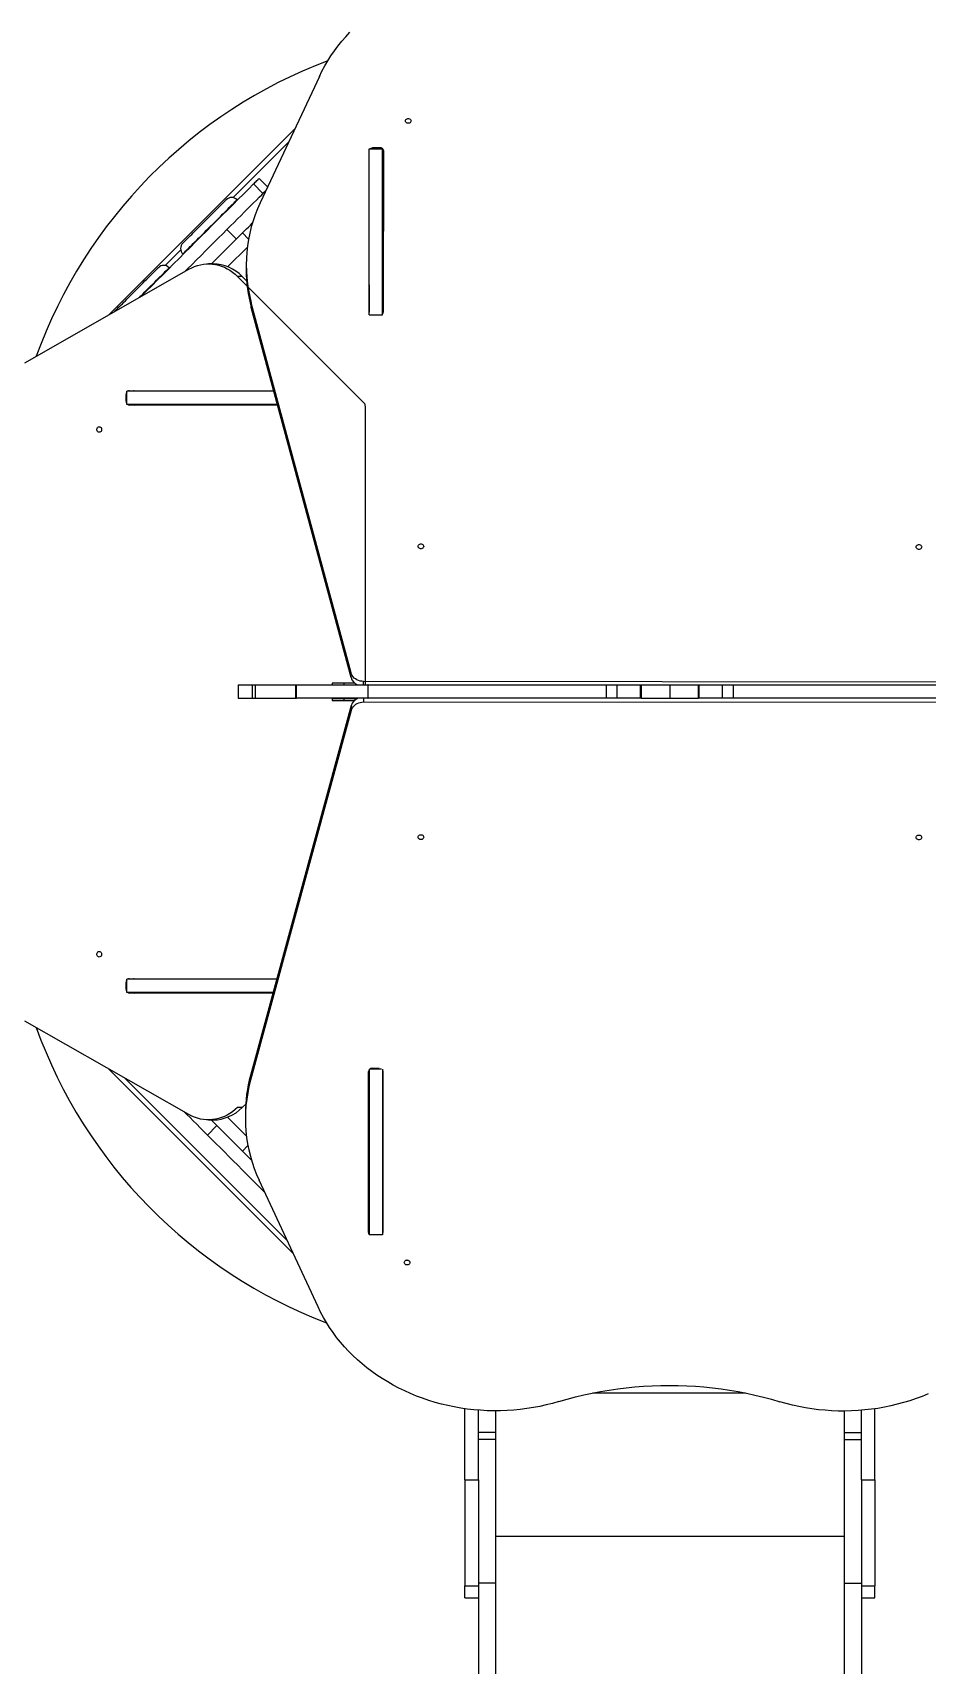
# Model space of a CAD drawing. Header units: millimetres. Extents: x -6006 to 5875, y -6399 to 6717.
# Drawn here: x -2040 to -642, y -1473 to 1081 of the extents above; entities that cross this region are included whole.
import ezdxf

# ---------------------------------------------------------------- set-up
doc = ezdxf.new("R2010")
doc.units = ezdxf.units.MM
for name, color, linetype in [('DIKOM_ОБЪЕКТ', 7, 'Continuous'), ('DIKOM_РАЗМЕР_ЗОНА', 7, 'Continuous'), ('DIKOM_РАЗМЕР_ОБЪЕКТА', 7, 'Continuous')]:
    doc.layers.add(name, color=color, linetype=linetype)
doc.styles.add('style1', font='arial.ttf', dxfattribs={"width": 0.8})
doc.dimstyles.new('1-50', dxfattribs={"dimtxt": 300, "dimasz": 200, "dimexe": 100, "dimexo": 0, "dimgap": 100, "dimtad": 0, "dimdec": 0, "dimtxsty": 'style1', "dimcen": 0, "dimclrd": 7, "dimclre": 7, "dimadec": 1, "dimazin": 2, "dimtfac": 1, "dimtdec": 0, "dimtmove": 1, "dimatfit": 3, "dimfxl": 0, "dimlwd": 25, "dimlwe": 18, "dimarcsym": 0})

# ---------------------------------------------------------------- blocks, each defined once
blk = doc.blocks.new('*D15')
at = {"layer": 'Defpoints', "color": 0, "transparency": 16777216}
for p in [(-4354.5, 4593), (3409.3, 4593), (-1328.6, -3571.9)]:
    blk.add_point(p, dxfattribs=at)
at = {"layer": 'DIKOM_РАЗМЕР_ОБЪЕКТА', "color": 7, "lineweight": 18, "transparency": 16777216}
for p, q in [((3409.3, 4593), (-4454.5, 4593)), ((-1328.6, -3571.9), (-4454.5, -3571.9))]:
    blk.add_line(p, q, dxfattribs=at)
at = {"layer": 'DIKOM_РАЗМЕР_ОБЪЕКТА', "color": 7, "lineweight": 25, "transparency": 16777216}
for p, q in [((-4354.5, 4393), (-4354.5, 968.7)), ((-4354.5, -3371.9), (-4354.5, 52.5))]:
    blk.add_line(p, q, dxfattribs=at)
at = {"layer": 'DIKOM_РАЗМЕР_ОБЪЕКТА', "color": 7, "transparency": 16777216}
for points in [[(-4387.8, 4393), (-4321.1, 4393), (-4354.5, 4593)], [(-4387.8, -3371.9), (-4321.1, -3371.9), (-4354.5, -3571.9)]]:
    blk.add_solid(points, dxfattribs=at)
at = {"layer": 'DIKOM_РАЗМЕР_ОБЪЕКТА', "color": 0, "transparency": 16777216, "insert": (-4354.5, 510.6), "char_height": 300, "attachment_point": 5, "rotation": 90, "style": 'style1'}
blk.add_mtext('8150', dxfattribs=at)
blk = doc.blocks.new('*D16')
at = {"layer": 'Defpoints', "color": 0, "transparency": 16777216}
for p in [(3934.6, 4272.9), (-3710.1, -291), (3934.6, -4791.6)]:
    blk.add_point(p, dxfattribs=at)
at = {"layer": 'DIKOM_РАЗМЕР_ОБЪЕКТА', "color": 7, "lineweight": 18, "transparency": 16777216}
for p, q in [((3934.6, 4272.9), (3934.6, -4891.6)), ((-3710.1, -291), (-3710.1, -4891.6))]:
    blk.add_line(p, q, dxfattribs=at)
at = {"layer": 'DIKOM_РАЗМЕР_ОБЪЕКТА', "color": 7, "lineweight": 25, "transparency": 16777216}
for p, q in [((-3510.1, -4791.6), (-1432.6, -4791.6)), ((3734.6, -4791.6), (-518.7, -4791.6))]:
    blk.add_line(p, q, dxfattribs=at)
at = {"layer": 'DIKOM_РАЗМЕР_ОБЪЕКТА', "color": 7, "transparency": 16777216}
for points in [[(-3510.1, -4758.3), (-3510.1, -4825), (-3710.1, -4791.6)], [(3734.6, -4758.3), (3734.6, -4825), (3934.6, -4791.6)]]:
    blk.add_solid(points, dxfattribs=at)
at = {"layer": 'DIKOM_РАЗМЕР_ОБЪЕКТА', "color": 0, "transparency": 16777216, "insert": (-975.7, -4791.6), "char_height": 300, "attachment_point": 5, "style": 'style1'}
blk.add_mtext('7650', dxfattribs=at)
blk = doc.blocks.new('*D14')
at = {"layer": 'Defpoints', "color": 0, "transparency": 16777216}
for p in [(3463.3, 6716.6), (-5809.5, -5571.9), (-1350.4, -5571.9)]:
    blk.add_point(p, dxfattribs=at)
at = {"layer": 'DIKOM_РАЗМЕР_ЗОНА', "color": 7, "lineweight": 18, "transparency": 16777216}
for p, q in [((3463.3, 6716.6), (-5909.5, 6716.6)), ((-1350.4, -5571.9), (-5909.5, -5571.9))]:
    blk.add_line(p, q, dxfattribs=at)
at = {"layer": 'DIKOM_РАЗМЕР_ЗОНА', "color": 7, "lineweight": 25, "transparency": 16777216}
for p, q in [((-5809.5, 6516.6), (-5809.5, 1149.1)), ((-5809.5, -5371.9), (-5809.5, 69.4))]:
    blk.add_line(p, q, dxfattribs=at)
at = {"layer": 'DIKOM_РАЗМЕР_ЗОНА', "color": 7, "transparency": 16777216}
for points in [[(-5842.8, 6516.6), (-5776.2, 6516.6), (-5809.5, 6716.6)], [(-5842.8, -5371.9), (-5776.2, -5371.9), (-5809.5, -5571.9)]]:
    blk.add_solid(points, dxfattribs=at)
at = {"layer": 'DIKOM_РАЗМЕР_ЗОНА', "color": 0, "transparency": 16777216, "insert": (-5809.5, 609.2), "char_height": 300, "attachment_point": 5, "rotation": 90, "style": 'style1'}
blk.add_mtext('12300', dxfattribs=at)
blk = doc.blocks.new('*D13')
at = {"layer": 'Defpoints', "color": 0, "transparency": 16777216}
for p in [(5874.9, 4901.6), (-5210.1, -1293.8), (5874.9, -6202.3)]:
    blk.add_point(p, dxfattribs=at)
at = {"layer": 'DIKOM_РАЗМЕР_ЗОНА', "color": 7, "lineweight": 18, "transparency": 16777216}
for p, q in [((5874.9, 4901.6), (5874.9, -6302.3)), ((-5210.1, -1293.8), (-5210.1, -6302.3))]:
    blk.add_line(p, q, dxfattribs=at)
at = {"layer": 'DIKOM_РАЗМЕР_ЗОНА', "color": 7, "lineweight": 25, "transparency": 16777216}
for p, q in [((-5010.1, -6202.3), (160.5, -6202.3)), ((5674.9, -6202.3), (1240.2, -6202.3))]:
    blk.add_line(p, q, dxfattribs=at)
at = {"layer": 'DIKOM_РАЗМЕР_ЗОНА', "color": 7, "transparency": 16777216}
for points in [[(-5010.1, -6169), (-5010.1, -6235.6), (-5210.1, -6202.3)], [(5674.9, -6169), (5674.9, -6235.6), (5874.9, -6202.3)]]:
    blk.add_solid(points, dxfattribs=at)
at = {"layer": 'DIKOM_РАЗМЕР_ЗОНА', "color": 0, "transparency": 16777216, "insert": (700.4, -6202.3), "char_height": 300, "attachment_point": 5, "style": 'style1'}
blk.add_mtext('11100', dxfattribs=at)

msp = doc.modelspace()

# ---------------------------------------------------------------- linework, layer by layer
at = {"layer": 'DIKOM_ОБЪЕКТ', "color": 7, "linetype": 'Continuous', "lineweight": 15}
for p, q in [((-1591.2, 1012.9), (-1683.9, 814.8)), ((-1629.5, 931), (-1921.5, 639.1)), ((-1639.5, 909.8), (-1726.3, 823)), ((-1513.1, 899.3), (-1492.1, 899.3)), ((-1513.1, 639.5), (-1513.1, 899.3)), ((-1496.3, 901.2), (-1506.7, 901.2)), ((-1506.7, 899.3), (-1506.7, 901.2)), ((-1496.3, 899.3), (-1496.3, 901.2)), ((-1492.1, 639.5), (-1492.1, 899.3)), ((-1490.8, 643.9), (-1490.4, 896)), ((-1679.5, 829.5), (-1694.3, 844.4)), ((-1672.2, 839.9), (-1685.5, 853.2)), ((-1719.6, 819.1), (-1720.1, 819.7)), ((-1760.1, 719.2), (-1711.6, 767.7)), ((-1736.1, 772.9), (-1721.2, 758.1)), ((-1702.1, 758.1), (-1711.6, 767.7)), ((-1808.2, 741), (-1832.6, 716.6)), ((-1734.8, 714.9), (-1704, 745.6)), ((-1805, 734.8), (-1804.4, 734.3)), ((-1757.4, 719.2), (-1764.9, 719.2)), ((-1705.8, 717.3), (-1705.8, 709.8)), ((-2052.3, 564.4), (-1795.6, 710.9)), ((-1825.9, 712.8), (-1826.4, 713.3)), ((-1719.5, 699.7), (-1521, 501.2)), ((-1712, 699.7), (-1719.5, 699.7)), ((-1712, 699.7), (-1705.2, 692.9)), ((-1513.1, 686.6), (-1513.2, 644)), ((-1513.1, 679.1), (-1513.2, 643.7)), ((-1911.3, 645.5), (-1912.3, 644.3)), ((-1541.6, 78.6), (-1697.9, 658.2)), ((-1697.9, 650.7), (-1697.9, 658.2)), ((-1541.6, 71.1), (-1697.9, 650.7)), ((-1513.1, 643.2), (-1513.2, 644)), ((-1513.1, 639.5), (-1492.1, 639.5)), ((-1894, 504.1), (-1894, 514.5)), ((-1892.7, 514.5), (-1894, 514.5)), ((-1892.7, 498.8), (-1892.7, 519.8)), ((-1662.6, 519.8), (-1892.7, 519.8)), ((-1888.8, 520.5), (-1662.8, 520.5)), ((-1892.7, 504.1), (-1894, 504.1)), ((-1656.9, 498.8), (-1892.7, 498.8)), ((-1656.8, 498.1), (-1888.8, 498.1)), ((-1519.2, 496.6), (-1519.2, 59.8)), ((-1541.6, 71.1), (-1541.6, 78.6)), ((-1718.6, 59.8), (-1718.6, 38.8)), ((-1718.6, 59.8), (-1696.4, 59.8)), ((-1696.4, 59.8), (-1696.4, 38.8)), ((-1696.4, 59.8), (-1691.7, 59.8)), ((-1691.7, 59.8), (-1691.7, 38.8)), ((-1691.7, 59.8), (-1628.5, 59.8)), ((-1628.5, 59.8), (-1628.5, 38.8)), ((-1628.5, 59.8), (-1627.1, 59.8)), ((-1627.1, 38.8), (-1627.1, 59.8)), ((-1627.1, 59.8), (-1515, 59.8)), ((-1571.1, 62.3), (-1571.1, 59.8)), ((-1553.1, 62.3), (-1571.1, 62.3)), ((-1535.7, 62.3), (-1553.1, 62.3)), ((-1553.1, 62.3), (-1553.1, 59.8)), ((-562.6, 64), (-1522.1, 65.2)), ((-1522.1, 59.8), (-1522.1, 65.2)), ((-1515, 59.8), (-1515, 38.8)), ((-1514.5, 59.8), (-1515, 59.8)), ((-1514.5, 38.8), (-1514.5, 59.8)), ((-1514.5, 59.8), (-1141.6, 59.8)), ((-1141.6, 38.8), (-1141.6, 59.8)), ((-1141.6, 59.8), (-1124.6, 59.8)), ((-1124.6, 38.8), (-1124.6, 59.8)), ((-1124.6, 59.8), (-1088.1, 59.8)), ((-1088.1, 38.8), (-1088.1, 59.8)), ((-1088.1, 59.8), (-1086.9, 59.8)), ((-1086.9, 59.8), (-1086.9, 38.8)), ((-1086.9, 59.8), (-1042.1, 59.8)), ((-1042.1, 59.8), (-1042.1, 38.8)), ((-1042.1, 59.8), (-997.3, 59.8)), ((-997.3, 38.8), (-997.3, 59.8)), ((-997.3, 59.8), (-996.2, 59.8)), ((-996.2, 38.8), (-996.2, 59.8)), ((-996.2, 59.8), (-959.7, 59.8)), ((-959.7, 38.8), (-959.7, 59.8)), ((-959.7, 59.8), (-942.6, 59.8)), ((-942.6, 38.8), (-942.6, 59.8)), ((-942.6, 59.8), (-569.7, 59.8)), ((-1718.6, 38.8), (-1696.4, 38.8)), ((-1541.2, 27.2), (-1699.1, -552.2)), ((-1696.4, 38.8), (-1691.7, 38.8)), ((-1691.7, 38.8), (-1628.5, 38.8)), ((-1628.5, 38.8), (-1627.1, 38.8)), ((-1515, 38.8), (-1627.1, 38.8)), ((-1571.1, 38.3), (-1571.1, 35.3)), ((-1571.1, 38.3), (-1553.1, 38.3)), ((-1571.1, 35.3), (-1553.1, 35.3)), ((-1553.1, 38.3), (-1553.1, 35.3)), ((-1553.1, 38.3), (-1531.6, 38.3)), ((-1553.1, 35.3), (-1536.1, 35.3)), ((-1541.2, 27.2), (-1541.2, 19.7)), ((-1521.8, 38.8), (-1521.8, 33)), ((-1521.8, 33), (-562.3, 32.4)), ((-1515, 38.8), (-1514.5, 38.8)), ((-1141.6, 38.8), (-1514.5, 38.8)), ((-1124.6, 38.8), (-1141.6, 38.8)), ((-1088.1, 38.8), (-1124.6, 38.8)), ((-1086.9, 38.8), (-1088.1, 38.8)), ((-1086.9, 38.8), (-1042.1, 38.8)), ((-1042.1, 38.8), (-997.3, 38.8)), ((-996.2, 38.8), (-997.3, 38.8)), ((-959.7, 38.8), (-996.2, 38.8)), ((-942.6, 38.8), (-959.7, 38.8)), ((-569.7, 38.8), (-942.6, 38.8)), ((-1541.2, 19.7), (-1699.1, -559.7)), ((-1894, -416.9), (-1894, -406.5)), ((-1892.7, -406.5), (-1894, -406.5)), ((-1892.7, -422.2), (-1892.7, -401.2)), ((-1658, -401.2), (-1892.7, -401.2)), ((-1888.8, -400.5), (-1657.8, -400.5)), ((-1892.7, -416.9), (-1894, -416.9)), ((-1663.7, -422.2), (-1892.7, -422.2)), ((-1663.9, -422.9), (-1888.8, -422.9)), ((-1795.6, -613.4), (-2052.3, -466.8)), ((-1922.5, -540.9), (-1631.8, -831.6)), ((-1896.2, -556), (-1641.6, -810.5)), ((-1699.1, -552.2), (-1699.1, -559.7)), ((-1514.3, -797.8), (-1514.1, -545.8)), ((-1513.1, -542.9), (-1513.1, -801.8)), ((-1493.7, -542), (-1512.2, -542)), ((-1508.1, -540.6), (-1497.7, -540.6)), ((-1492.1, -542), (-1492.1, -801.8)), ((-1491.7, -545.6), (-1491.9, -790.3)), ((-1491.7, -545.8), (-1491.9, -797.8)), ((-1712, -602.2), (-1719.5, -602.2)), ((-1706.6, -596.8), (-1712, -602.2)), ((-1707.1, -611.8), (-1707.1, -619.3)), ((-1766.5, -645.4), (-1751.6, -630.6)), ((-1764.9, -621.7), (-1757.4, -621.7)), ((-1711.6, -670.6), (-1760.6, -621.7)), ((-1705.4, -647.2), (-1735.1, -617.4)), ((-1703, -662), (-1711.6, -670.6)), ((-1697.4, -684.8), (-1711.6, -670.6)), ((-1593.3, -914.6), (-1685.4, -716.3)), ((-1491.9, -790.3), (-1491.9, -797.8)), ((-1492.1, -801.8), (-1513.1, -801.8)), ((-923.5, -1049.5), (-1163, -1049.5)), ((-1363.1, -1185.4), (-1363.1, -1074.1)), ((-1342.1, -1185.4), (-1342.1, -1076.4)), ((-1315.1, -1077.4), (-1315.1, -1111.5)), ((-769.1, -1077.7), (-769.1, -1111.5)), ((-742.1, -1185.4), (-742.1, -1076.6)), ((-721.1, -1185.4), (-721.1, -1074.2)), ((-1315.1, -1111.5), (-1342.1, -1111.5)), ((-1315.1, -1122.3), (-1342.1, -1122.3)), ((-1315.1, -1111.5), (-1315.1, -1122.3)), ((-1315.1, -1122.3), (-1315.1, -1347.3)), ((-769.1, -1111.5), (-742.1, -1111.5)), ((-769.1, -1111.5), (-769.1, -1122.3)), ((-769.1, -1122.3), (-742.1, -1122.3)), ((-769.1, -1122.3), (-769.1, -1347.3)), ((-1363.1, -1185.4), (-1342.1, -1185.4)), ((-1363.1, -1185.4), (-1363.1, -1351.5)), ((-1342.1, -1185.4), (-1342.1, -1332.8)), ((-742.1, -1185.4), (-721.1, -1185.4)), ((-742.1, -1185.4), (-742.1, -1332.8)), ((-721.1, -1185.4), (-721.1, -1351.5)), ((-769.1, -1274.5), (-1315.1, -1274.5)), ((-1363.1, -1351.5), (-1342.1, -1351.5)), ((-1363.1, -1370.4), (-1363.1, -1351.5)), ((-1342.1, -1332.8), (-1342.1, -1347.3)), ((-1315.1, -1347.3), (-1342.1, -1347.3)), ((-1342.1, -1347.3), (-1342.1, -2625.8)), ((-1315.1, -1347.3), (-1315.1, -2625.8)), ((-769.1, -1347.3), (-742.1, -1347.3)), ((-769.1, -1347.3), (-769.1, -2625.8)), ((-742.1, -1332.8), (-742.1, -1347.3)), ((-742.1, -1347.3), (-742.1, -2625.8)), ((-742.1, -1351.5), (-721.1, -1351.5)), ((-721.1, -1370.4), (-721.1, -1351.5)), ((-1363.1, -1370.4), (-1342.1, -1370.4)), ((-742.1, -1370.4), (-721.1, -1370.4))]:
    msp.add_line(p, q, dxfattribs=at)
at = {"layer": 'DIKOM_ОБЪЕКТ', "color": 7, "linetype": 'Continuous', "lineweight": 15, "flags": 128}
for points in [[(-1591.2, 1012.9), (-1587.2, 1021.2), (-1582.8, 1029.4), (-1578, 1037.4), (-1573, 1045.3), (-1567.7, 1053), (-1562, 1060.5), (-1556, 1067.9), (-1549.8, 1075.1), (-1543.3, 1082.1)], [(-1447.6, 943.1), (-1447.8, 942.1), (-1448.3, 941.1), (-1449.1, 940.3), (-1450.1, 939.7), (-1451.4, 939.4), (-1452.6, 939.4), (-1453.8, 939.7), (-1454.9, 940.3), (-1455.7, 941.1), (-1456.2, 942.1), (-1456.4, 943.2), (-1456.2, 944.2), (-1455.7, 945.2), (-1454.8, 946), (-1453.8, 946.6), (-1452.6, 946.9), (-1451.3, 946.9), (-1450.1, 946.6), (-1449.1, 946), (-1448.3, 945.2), (-1447.7, 944.2), (-1447.6, 943.1)], [(-1694.3, 844.4), (-1702.2, 836.5), (-1710.1, 828.6), (-1718.2, 820.5), (-1726.3, 812.4), (-1734.6, 804.1), (-1742.9, 795.9), (-1751.2, 787.5), (-1759.6, 779.1), (-1768.1, 770.6), (-1776.6, 762.1), (-1785.1, 753.6), (-1793.7, 745), (-1802.3, 736.4), (-1810.9, 727.8), (-1819.5, 719.2), (-1828.1, 710.6), (-1836.6, 702.1), (-1845.2, 693.5), (-1853.7, 685), (-1862.3, 676.5), (-1870.6, 668.1)], [(-1694.3, 844.4), (-1693, 845.7), (-1691.6, 847.1), (-1690.2, 848.5), (-1688.9, 849.8), (-1687.8, 850.9), (-1686.8, 851.9), (-1686.1, 852.6), (-1685.7, 853.1), (-1685.5, 853.2)], [(-1805, 751.8), (-1804.9, 751.9), (-1804.5, 752.2), (-1804, 752.8), (-1803.1, 753.6), (-1802.1, 754.7), (-1800.8, 756), (-1799.2, 757.5), (-1797.5, 759.2), (-1795.6, 761.1), (-1793.5, 763.2), (-1791.2, 765.5), (-1788.8, 767.9), (-1786.3, 770.5), (-1783.6, 773.1), (-1780.8, 775.9), (-1778, 778.7), (-1775.1, 781.6), (-1772.2, 784.5), (-1769.3, 787.4), (-1766.4, 790.4), (-1763.5, 793.2), (-1760.7, 796), (-1758, 798.8), (-1755.3, 801.4), (-1752.8, 804), (-1750.4, 806.4), (-1748.1, 808.6), (-1746.1, 810.7), (-1744.2, 812.6), (-1742.5, 814.2), (-1741, 815.7), (-1739.8, 817), (-1738.7, 818), (-1738, 818.8), (-1737.4, 819.3), (-1737.1, 819.6), (-1737.1, 819.7)], [(-1805, 734.8), (-1804.9, 734.9), (-1804.5, 735.2), (-1804, 735.8), (-1803.2, 736.6), (-1802.1, 737.7), (-1800.8, 739), (-1799.3, 740.5), (-1797.6, 742.2), (-1795.6, 744.1), (-1793.5, 746.3), (-1791.2, 748.6), (-1788.7, 751.1), (-1786.1, 753.7), (-1783.3, 756.5), (-1780.4, 759.4), (-1777.4, 762.3), (-1774.3, 765.4), (-1771.2, 768.6), (-1768, 771.8), (-1764.7, 775), (-1761.5, 778.3), (-1758.2, 781.5), (-1755, 784.7), (-1751.9, 787.9), (-1748.7, 791), (-1745.7, 794.1), (-1742.8, 797), (-1740, 799.8), (-1737.3, 802.5), (-1734.7, 805), (-1732.4, 807.4), (-1730.2, 809.6), (-1728.2, 811.6), (-1726.4, 813.4), (-1724.8, 815), (-1723.4, 816.4), (-1722.3, 817.5), (-1721.4, 818.4), (-1720.7, 819.1), (-1720.3, 819.5), (-1720.1, 819.7), (-1720.1, 819.7)], [(-1736.1, 772.9), (-1730.3, 778.7), (-1724.7, 784.3), (-1719.2, 789.8), (-1713.9, 795.1), (-1708.8, 800.3), (-1703.7, 805.3), (-1698.9, 810.1), (-1694.3, 814.8), (-1689.8, 819.2), (-1685.5, 823.5), (-1681.4, 827.6), (-1677.5, 831.5), (-1674.8, 834.2)], [(-1801.4, 707.6), (-1797.8, 711.3), (-1790.6, 718.4), (-1783.5, 725.6), (-1776.4, 732.6), (-1769.4, 739.6), (-1762.6, 746.4), (-1755.8, 753.2), (-1749.1, 759.9), (-1742.5, 766.5), (-1736.1, 772.9)], [(-1711.6, 767.7), (-1708.5, 770.8), (-1705.5, 773.9), (-1702.4, 776.9), (-1699.3, 780), (-1696.3, 783), (-1695.9, 783.4)], [(-1795.6, 710.9), (-1791.2, 713.2), (-1786.7, 715.1), (-1782.1, 716.7), (-1777.5, 717.9), (-1772.7, 718.7), (-1768, 719.2), (-1763.2, 719.2), (-1758.4, 718.9), (-1753.7, 718.2), (-1749, 717.1), (-1744.4, 715.7), (-1739.9, 713.9), (-1735.5, 711.7), (-1731.2, 709.2), (-1727.1, 706.3), (-1723.2, 703.2), (-1719.5, 699.7)], [(-1911.3, 645.5), (-1911.2, 645.5), (-1910.9, 645.9), (-1910.3, 646.5), (-1909.5, 647.3), (-1908.4, 648.4), (-1907.1, 649.6), (-1905.6, 651.2), (-1903.9, 652.9), (-1901.9, 654.8), (-1899.8, 656.9), (-1897.6, 659.2), (-1895.1, 661.6), (-1892.6, 664.2), (-1889.9, 666.8), (-1887.2, 669.6), (-1884.3, 672.4), (-1881.5, 675.3), (-1878.5, 678.2), (-1875.6, 681.1), (-1872.7, 684), (-1869.8, 686.9), (-1867, 689.7), (-1864.3, 692.5), (-1861.6, 695.1), (-1859.1, 697.6), (-1856.7, 700), (-1854.5, 702.3), (-1852.4, 704.3), (-1850.5, 706.2), (-1848.8, 707.9), (-1847.4, 709.4), (-1846.1, 710.6), (-1845.1, 711.7), (-1844.3, 712.4), (-1843.8, 713), (-1843.5, 713.3), (-1843.4, 713.3)], [(-1873.1, 666.7), (-1871.1, 668.7), (-1867.8, 671.9), (-1864.6, 675.2), (-1861.4, 678.4), (-1858.2, 681.6), (-1855.1, 684.7), (-1852, 687.7), (-1849.1, 690.7), (-1846.3, 693.5), (-1843.6, 696.2), (-1841.1, 698.7), (-1838.7, 701.1), (-1836.5, 703.3), (-1834.5, 705.3), (-1832.7, 707.1), (-1831.1, 708.7), (-1829.7, 710), (-1828.6, 711.2), (-1827.7, 712.1), (-1827, 712.7), (-1826.6, 713.2), (-1826.4, 713.3), (-1826.4, 713.3)], [(-1936, 464.2), (-1934.9, 464), (-1933.9, 463.5), (-1933.1, 462.7), (-1932.5, 461.6), (-1932.2, 460.4), (-1932.2, 459.1), (-1932.5, 457.9), (-1933.1, 456.9), (-1933.9, 456.1), (-1934.9, 455.6), (-1936, 455.4), (-1937, 455.6), (-1938, 456.1), (-1938.8, 456.9), (-1939.4, 457.9), (-1939.7, 459.1), (-1939.7, 460.4), (-1939.4, 461.6), (-1938.8, 462.7), (-1938, 463.5), (-1937, 464), (-1936, 464.2)], [(-1427.7, 276.8), (-1427.9, 275.7), (-1428.4, 274.7), (-1429.2, 273.9), (-1430.3, 273.3), (-1431.5, 273), (-1432.7, 273), (-1433.9, 273.3), (-1435, 273.9), (-1435.8, 274.7), (-1436.3, 275.7), (-1436.5, 276.8), (-1436.3, 277.8), (-1435.8, 278.8), (-1435, 279.7), (-1433.9, 280.2), (-1432.7, 280.5), (-1431.5, 280.5), (-1430.3, 280.2), (-1429.2, 279.6), (-1428.4, 278.8), (-1427.9, 277.8), (-1427.7, 276.8)], [(-647.7, 275.8), (-647.9, 274.7), (-648.4, 273.7), (-649.2, 272.9), (-650.3, 272.3), (-651.5, 272), (-652.7, 272), (-653.9, 272.3), (-655, 272.9), (-655.8, 273.7), (-656.3, 274.7), (-656.5, 275.8), (-656.3, 276.8), (-655.8, 277.8), (-655, 278.7), (-653.9, 279.2), (-652.7, 279.5), (-651.5, 279.5), (-650.3, 279.2), (-649.2, 278.6), (-648.4, 277.8), (-647.9, 276.8), (-647.7, 275.8)], [(-1522.1, 65.2), (-1524.8, 65.4), (-1527.4, 65.8), (-1530, 66.6), (-1532.3, 67.6), (-1534.5, 69), (-1536.5, 70.5), (-1538.2, 72.3), (-1539.7, 74.2), (-1540.8, 76.4), (-1541.6, 78.6)], [(-1541.2, 19.7), (-1540.5, 21.9), (-1539.3, 24), (-1537.9, 26), (-1536.2, 27.7), (-1534.2, 29.3), (-1532, 30.6), (-1529.6, 31.7), (-1527.1, 32.4), (-1524.4, 32.9), (-1521.8, 33)], [(-1436.5, -178.7), (-1436.3, -177.6), (-1435.8, -176.7), (-1435, -175.8), (-1433.9, -175.3), (-1432.7, -175), (-1431.5, -175), (-1430.3, -175.3), (-1429.2, -175.8), (-1428.4, -176.7), (-1427.9, -177.7), (-1427.7, -178.7), (-1427.9, -179.8), (-1428.4, -180.8), (-1429.2, -181.6), (-1430.3, -182.2), (-1431.5, -182.5), (-1432.7, -182.5), (-1433.9, -182.2), (-1435, -181.6), (-1435.8, -180.8), (-1436.3, -179.8), (-1436.5, -178.7)], [(-656.5, -179.2), (-656.3, -178.1), (-655.8, -177.2), (-655, -176.3), (-653.9, -175.8), (-652.7, -175.5), (-651.5, -175.5), (-650.3, -175.8), (-649.2, -176.3), (-648.4, -177.2), (-647.9, -178.2), (-647.7, -179.2), (-647.9, -180.3), (-648.4, -181.3), (-649.2, -182.1), (-650.3, -182.7), (-651.5, -183), (-652.7, -183), (-653.9, -182.7), (-655, -182.1), (-655.8, -181.3), (-656.3, -180.3), (-656.5, -179.2)], [(-1936, -357.8), (-1934.9, -358), (-1933.9, -358.5), (-1933.1, -359.3), (-1932.5, -360.4), (-1932.2, -361.6), (-1932.2, -362.9), (-1932.5, -364.1), (-1933.1, -365.1), (-1933.9, -365.9), (-1934.9, -366.4), (-1936, -366.6), (-1937, -366.4), (-1938, -365.9), (-1938.8, -365.1), (-1939.4, -364.1), (-1939.7, -362.9), (-1939.7, -361.6), (-1939.4, -360.4), (-1938.8, -359.3), (-1938, -358.5), (-1937, -358), (-1936, -357.8)], [(-1492.1, -544), (-1491.9, -544.8), (-1491.7, -545.8)], [(-1766.5, -645.4), (-1772.2, -639.7), (-1777.9, -634.1), (-1783.3, -628.6), (-1788.7, -623.3), (-1793.8, -618.1), (-1798.8, -613.1), (-1802.5, -609.4)], [(-1719.5, -602.2), (-1723.2, -605.6), (-1727.1, -608.8), (-1731.2, -611.6), (-1735.5, -614.1), (-1739.9, -616.3), (-1744.4, -618.1), (-1749, -619.6), (-1753.7, -620.6), (-1758.4, -621.3), (-1763.2, -621.7), (-1768, -621.6), (-1772.7, -621.2), (-1777.5, -620.3), (-1782.1, -619.2), (-1786.7, -617.6), (-1791.2, -615.7), (-1795.6, -613.4)], [(-1676.5, -735.4), (-1683, -729), (-1690.3, -721.6), (-1697.6, -714.3), (-1704.8, -707.1), (-1712, -699.9), (-1719.1, -692.8), (-1726.2, -685.8), (-1733.1, -678.8), (-1740, -671.9), (-1746.8, -665.1), (-1753.5, -658.5), (-1760, -651.9), (-1766.5, -645.4)], [(-1491.9, -790.3), (-1492.1, -791.4), (-1492.1, -791.6)], [(-1491.9, -797.8), (-1492.1, -798.9), (-1492.1, -799.1)], [(-1458.1, -845.1), (-1457.9, -844), (-1457.4, -843), (-1456.6, -842.2), (-1455.5, -841.6), (-1454.3, -841.3), (-1453.1, -841.3), (-1451.8, -841.6), (-1450.8, -842.2), (-1450, -843), (-1449.5, -844), (-1449.3, -845.1), (-1449.5, -846.1), (-1450, -847.1), (-1450.8, -848), (-1451.9, -848.5), (-1453.1, -848.8), (-1454.3, -848.8), (-1455.5, -848.5), (-1456.6, -847.9), (-1457.4, -847.1), (-1457.9, -846.1), (-1458.1, -845.1)], [(-1453.5, -841.4), (-1453.7, -841.4), (-1454.2, -841.3)], [(-1215.9, -1062.9), (-1225.8, -1065.7), (-1235.8, -1068.2), (-1245.8, -1070.5), (-1256, -1072.4), (-1266.2, -1074), (-1276.5, -1075.3), (-1286.8, -1076.3), (-1297.2, -1077), (-1307.6, -1077.4), (-1318, -1077.4), (-1328.4, -1077.2), (-1338.7, -1076.6), (-1349.1, -1075.8), (-1359.4, -1074.6), (-1369.6, -1073.1), (-1379.8, -1071.3), (-1389.9, -1069.2), (-1400, -1066.8), (-1409.9, -1064.1), (-1419.7, -1061.1), (-1429.4, -1057.8), (-1438.9, -1054.2), (-1448.3, -1050.4), (-1457.5, -1046.2), (-1466.6, -1041.8), (-1475.5, -1037.1), (-1484.1, -1032.2), (-1492.6, -1027), (-1500.9, -1021.5), (-1508.9, -1015.8), (-1516.7, -1009.9), (-1524.3, -1003.7), (-1531.6, -997.3), (-1538.7, -990.7), (-1545.5, -983.9), (-1552, -976.9), (-1558.2, -969.7), (-1564.2, -962.3), (-1569.8, -954.7), (-1575.1, -947), (-1580.1, -939.1), (-1584.8, -931.1), (-1589.2, -922.9), (-1593.3, -914.6)], [(-1215.9, -1062.9), (-1203.1, -1059.1), (-1190.1, -1055.7), (-1177, -1052.5), (-1163.9, -1049.7), (-1150.6, -1047.1), (-1137.3, -1044.9), (-1123.9, -1042.9), (-1110.5, -1041.2), (-1097.1, -1039.9), (-1083.5, -1038.8), (-1070, -1038.1), (-1056.5, -1037.6), (-1042.9, -1037.5), (-1029.3, -1037.6), (-1015.8, -1038.1), (-1002.2, -1038.9), (-988.7, -1039.9), (-975.3, -1041.3), (-961.9, -1043), (-948.5, -1045), (-935.2, -1047.3), (-921.9, -1049.8), (-908.8, -1052.7), (-895.7, -1055.9), (-882.8, -1059.3), (-869.9, -1063.1)], [(-637.6, -1050.8), (-647, -1054.7), (-656.5, -1058.3), (-666.2, -1061.5), (-676, -1064.5), (-685.9, -1067.2), (-695.9, -1069.6), (-706, -1071.7), (-716.2, -1073.5), (-726.5, -1074.9), (-736.8, -1076.1), (-747.1, -1077), (-757.5, -1077.5), (-767.9, -1077.7), (-778.3, -1077.7), (-788.7, -1077.3), (-799, -1076.6), (-809.4, -1075.6), (-819.6, -1074.2), (-829.9, -1072.6), (-840, -1070.7), (-850.1, -1068.4), (-860.1, -1065.9), (-869.9, -1063.1)]]:
    msp.add_lwpolyline(points, dxfattribs=at)
at = {"layer": 'DIKOM_ОБЪЕКТ', "color": 7, "linetype": 'Continuous', "lineweight": 15}
for centre, radius, start, end in [((-1304.4, 310.8), 776.3, 110.6469, 160.1406), ((-1452, 934.4), 5.07, 81.1382, 98.8618), ((-1506.8, 894.8), 6.38, 89.064, 135.3512), ((-1496, 895.6), 5.64, 4.3023, 93.7431), ((-1495.3, 888.4), 4.94, 5.1341, 50.0137), ((-1728.6, 811.2), 12, 45, 135), ((-1478, 717.4), 227.7, 154.6703, 195.0619), ((-1796.5, 743.3), 12, 135, 225), ((-1834.9, 704.8), 12, 45, 135), ((-1758.2, 654.9), 64.3, 44.1332, 89.2829), ((-1479.3, 709.9), 226.5, 180.0186, 195.1415), ((-1495.6, 644.1), 4.83, 316.4323, 358.301), ((-1887.4, 514.5), 6.54, 143.2496, 180.5015), ((-1888.7, 515.8), 4.67, 90.2993, 121.7692), ((-1881.2, 515.8), 4.67, 90.2993, 121.7692), ((-1887.4, 504), 6.54, 179.4987, 216.7502), ((-1888.7, 502.7), 4.67, 238.2295, 269.7021), ((-1881.2, 502.7), 4.67, 238.2295, 269.7021), ((-1525.6, 496.7), 6.42, 359.2632, 43.9091), ((-1927.2, 459.8), 5.07, 171.1403, 188.8597), ((-1432.1, 268), 5.06, 81.1275, 98.8725), ((-1432.1, 268), 5.06, 81.1294, 98.8706), ((-652.1, 267), 5.06, 81.1326, 98.8761), ((-652.1, 267), 5.06, 81.1273, 98.8727), ((-1524.5, 76.1), 17.8, 196.451, 246.3996), ((-1523.8, 21.8), 18.3, 111.7194, 162.8705), ((-1432.1, -170), 5.07, 261.1308, 278.8692), ((-652.1, -170.5), 5.06, 261.1275, 278.8725), ((-652.1, -170.5), 5.06, 261.1271, 278.8729), ((-1927.2, -362.2), 5.07, 171.1403, 188.8597), ((-1887.4, -406.5), 6.54, 143.2496, 180.5015), ((-1888.7, -405.2), 4.67, 90.2993, 121.7692), ((-1881.2, -405.2), 4.67, 90.2993, 121.7692), ((-1887.4, -417), 6.54, 179.4987, 216.7502), ((-1888.7, -418.3), 4.67, 238.2295, 269.7021), ((-1881.2, -418.3), 4.67, 238.2295, 269.7021), ((-1304.4, -213.7), 776.3, 199.8135, 249.213), ((-1480.2, -611.9), 226.9, 164.7234, 179.9702), ((-1479.4, -619.4), 227.6, 164.7833, 205.1912), ((-1508.5, -546.3), 5.64, 86.1547, 175.5478), ((-1758, -557.8), 63.9, 270.5647, 316.019), ((-1509.5, -790.3), 4.82, 183.606, 221.9219), ((-1509.5, -797.8), 4.8, 180.6245, 221.952), ((-1453.7, -836.3), 5.06, 261.1167, 278.8833)]:
    msp.add_arc(centre, radius, start, end, dxfattribs=at)

# ---------------------------------------------------------------- dimensions: what is measured, and where the dimension line sits
at = {"layer": 'DIKOM_РАЗМЕР_ЗОНА'}
dim = msp.add_linear_dim(base=(-5809.5, -5571.9), p1=(3463.3, 6716.6), p2=(-1350.4, -5571.9), angle=90, text='12300', dimstyle='1-50', override={"dimscale": 1, "dimtix": 0, "dimtofl": 1, "dimtmove": 1, "dimatfit": 3}, dxfattribs=at)
dim.commit()
dim.dimension.update_dxf_attribs({"geometry": '*D14', "text_midpoint": (-5809.5, 609.2), "dimtype": 160})
dim = msp.add_linear_dim(base=(5874.9, -6202.3), p1=(-5210.1, -1293.8), p2=(5874.9, 4901.6), text='11100', dimstyle='1-50', override={"dimscale": 1, "dimtix": 0, "dimtofl": 1, "dimtmove": 1, "dimatfit": 3}, dxfattribs=at)
dim.commit()
dim.dimension.update_dxf_attribs({"geometry": '*D13', "text_midpoint": (700.4, -6202.3), "dimtype": 160})
at = {"layer": 'DIKOM_РАЗМЕР_ОБЪЕКТА'}
dim = msp.add_linear_dim(base=(-4354.5, 4593), p1=(-1328.6, -3571.9), p2=(3409.3, 4593), angle=90, text='8150', dimstyle='1-50', override={"dimscale": 1, "dimtix": 0, "dimtofl": 1, "dimtmove": 1, "dimatfit": 3}, dxfattribs=at)
dim.commit()
dim.dimension.update_dxf_attribs({"geometry": '*D15', "text_midpoint": (-4354.5, 510.6)})
dim = msp.add_linear_dim(base=(3934.6, -4791.6), p1=(-3710.1, -291), p2=(3934.6, 4272.9), text='7650', dimstyle='1-50', override={"dimscale": 1, "dimtix": 0, "dimtofl": 1, "dimtmove": 1, "dimatfit": 3}, dxfattribs=at)
dim.commit()
dim.dimension.update_dxf_attribs({"geometry": '*D16', "text_midpoint": (-975.7, -4791.6), "dimtype": 160})

doc.saveas('drawing.dxf')
